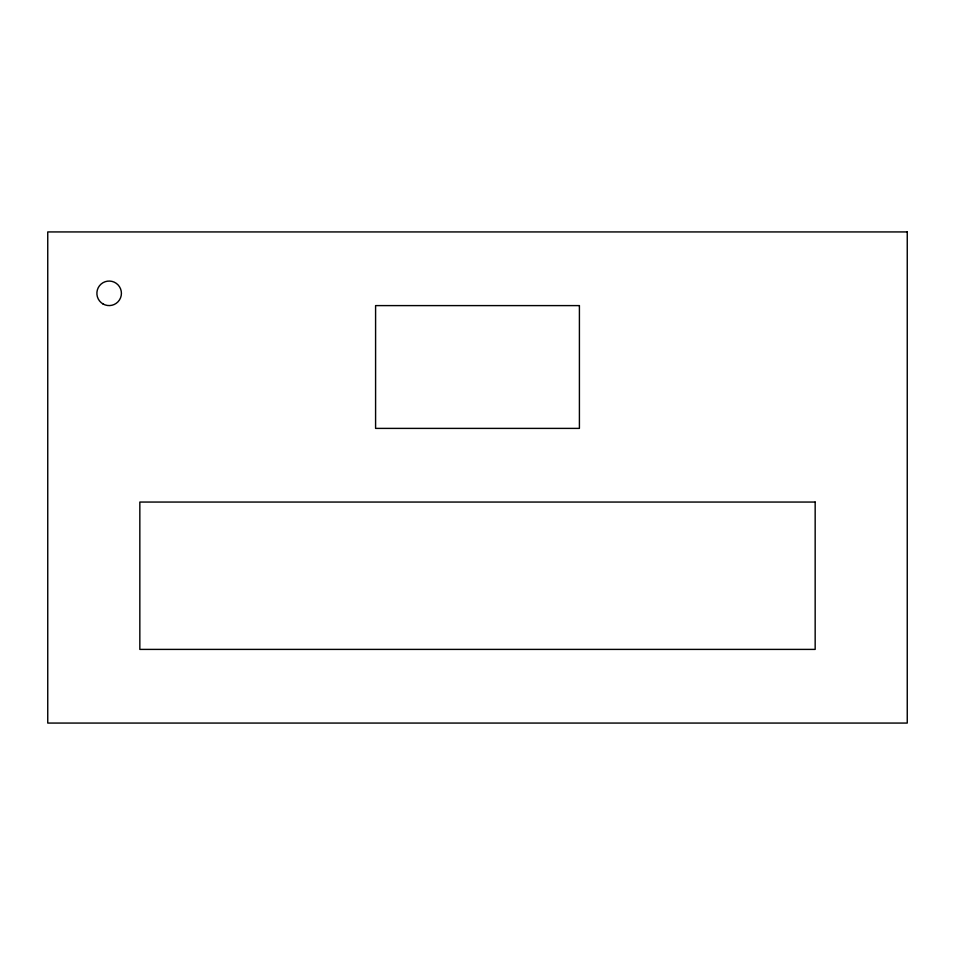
<?xml version="1.0" encoding="UTF-8"?>
<svg xmlns="http://www.w3.org/2000/svg" width="955" height="955" viewBox="0 0 955 955"><rect width="100%" height="100%" fill="white"/><g stroke="black" fill="none" stroke-linecap="round" stroke-linejoin="round"><path stroke-width="1.43" d="M907.25 231.934L47.75 231.934L47.75 723.066L907.25 723.066L907.25 231.934M579.41 305.6L375.59 305.6L375.59 428.389L579.41 428.389L579.41 305.6M815.164 502.055L139.836 502.055L139.836 649.4L815.164 649.4L815.164 502.055M103.009 303.953A12.284 12.284 0 0 0 121.416 293.316A12.284 12.284 0 0 0 103.009 282.692A12.284 12.284 0 0 0 103.009 303.953"/></g></svg>
